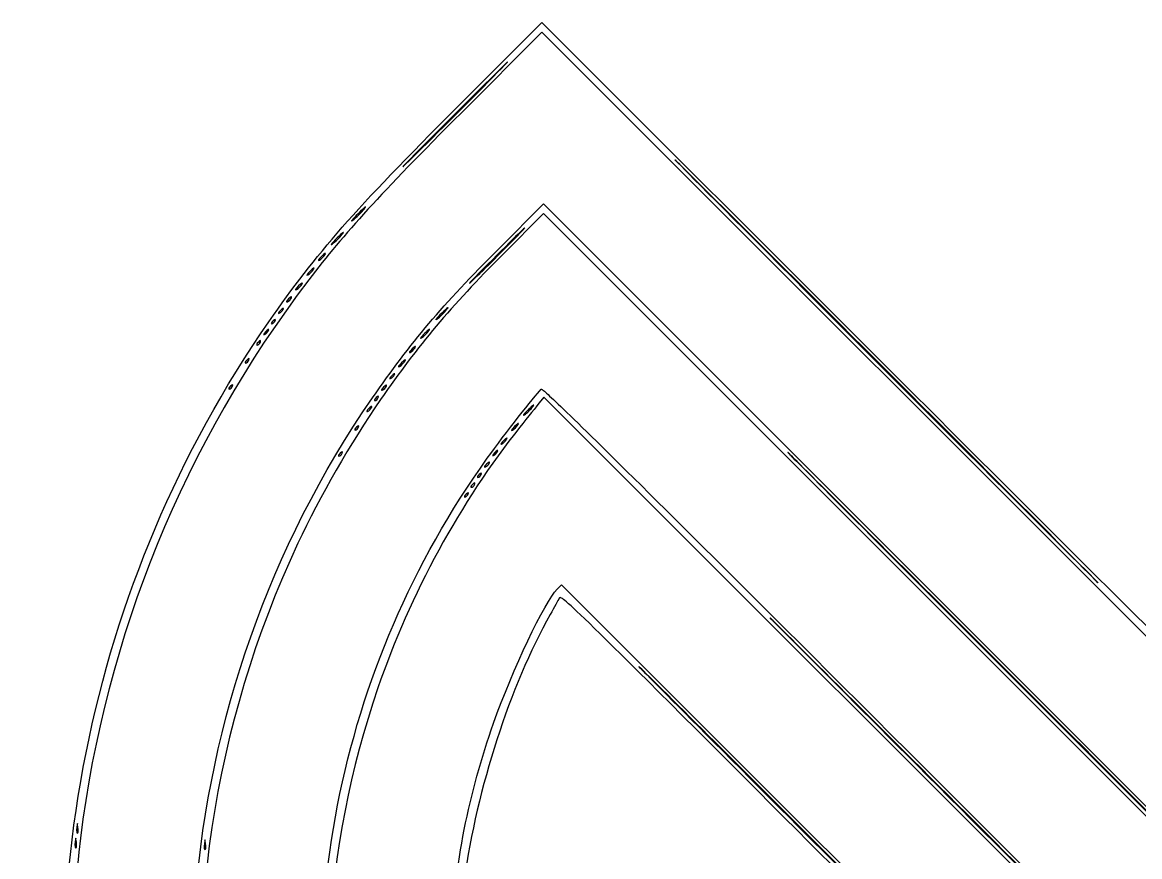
# Model space of a CAD drawing. Extents: x -1096.9 to -1063.6, y 947.9 to 977.9.
# Drawn here: x -1096.87 to -1089.2, y 972.14 to 977.87 of the extents above; entities that cross this region are included whole.
import ezdxf

# ---------------------------------------------------------------- set-up
doc = ezdxf.new("R2010")
doc.units = 0
doc.layers.add('Image', color=7, linetype='CONTINUOUS')

msp = doc.modelspace()

# ---------------------------------------------------------------- linework, layer by layer
at = {"layer": 'Image', "color": 7}
for points in [[(-1093.884364, 977.287651), (-1093.303577, 977.868911), (-1090.940186, 975.505513)], [(-1084.180876, 968.470951), (-1084.101607, 968.599372), (-1088.702685, 973.20046), (-1093.303762, 977.801549), (-1093.856477, 977.248355)], [(-1093.598376, 976.31659), (-1093.292544, 976.622653), (-1088.93573, 972.265854), (-1084.578942, 967.909056), (-1084.548647, 967.951749)], [(-1084.668635, 967.813496), (-1084.616777, 967.879523), (-1088.954647, 972.217406), (-1093.292544, 976.555292), (-1093.570304, 976.277297)], [(-1094.792255, 976.27531), (-1094.792123, 976.275305)], [(-1094.87081, 976.174263), (-1094.870704, 976.174258)], [(-1094.949444, 976.073187), (-1094.949312, 976.073206)], [(-1095.078958, 975.899512), (-1095.07872, 975.899491)], [(-1095.135076, 975.819957), (-1095.13534, 975.819957)], [(-1095.23612, 975.674), (-1095.236385, 975.674)], [(-1095.314728, 975.550489), (-1095.314993, 975.550492)], [(-1094.242107, 975.545494), (-1094.241975, 975.545515)], [(-1095.426991, 975.370856), (-1095.427255, 975.370856)], [(-1094.427739, 975.292272), (-1094.428003, 975.292272)], [(-1089.26675, 971.272042), (-1093.291142, 975.296413), (-1093.323077, 975.255386)], [(-1093.366177, 975.230664), (-1093.366072, 975.230672)], [(-1094.562465, 975.090167), (-1094.562729, 975.090167)], [(-1093.467407, 975.107646), (-1093.467275, 975.10764)], [(-1094.674754, 974.910521), (-1094.675018, 974.910521)], [(-1093.720402, 974.764566), (-1093.720666, 974.764568)], [(-1093.765328, 974.697195), (-1093.765592, 974.697198)], [(-1093.810201, 974.629848), (-1093.810466, 974.629848)], [(-1093.199199, 973.976496), (-1093.169036, 974.006656), (-1089.550251, 970.387876), (-1085.931492, 966.769096), (-1085.808857, 966.842954)]]:
    msp.add_lwpolyline(points, dxfattribs=at)
for points in [[(-1093.607742, 977.52571)], [(-1094.522433, 976.58895)], [(-1094.674039, 976.415066)], [(-1093.455395, 976.420603)], [(-1095.022575, 975.978072)], [(-1093.955484, 975.898596)], [(-1095.17979, 975.753552)], [(-1094.078965, 975.753039)], [(-1094.174797, 975.635093)], [(-1094.315238, 975.450403)], [(-1094.371382, 975.371806)], [(-1094.472453, 975.22583)], [(-1093.546068, 975.006347)], [(-1093.607901, 974.922713)], [(-1093.664045, 974.844089)], [(-1089.761494, 974.298568)], [(-1096.488261, 972.304306)], [(-1096.499479, 972.203256)], [(-1095.612516, 972.19203)]]:
    msp.add_lwpolyline(points, close=True, dxfattribs=at)
for points in [[(-1093.607742, 977.52571), (-1093.446955, 977.69), (-1093.578135, 977.561688), (-1093.89926, 977.240582)], [(-1094.191572, 976.94188), (-1094.031234, 977.098701), (-1093.768503, 977.361425), (-1093.607742, 977.52571)], [(-1095.177674, 975.813358), (-1094.847183, 976.289169), (-1094.596331, 976.575123), (-1093.884364, 977.287651)], [(-1092.113666, 976.650741), (-1092.762134, 977.295988), (-1092.234211, 976.76544), (-1090.940504, 975.471744)], [(-1093.856477, 977.248355), (-1094.416203, 976.688163), (-1094.657609, 976.423757), (-1094.904068, 976.100947)], [(-1093.89926, 977.240582), (-1094.220358, 976.919475), (-1094.351909, 976.785059), (-1094.191572, 976.94188)], [(-1094.52246, 976.588974), (-1094.501557, 976.614691), (-1094.519814, 976.60043), (-1094.563205, 976.557242)], [(-1089.761494, 974.298568), (-1090.40676, 974.947017), (-1091.465226, 976.005493), (-1092.113666, 976.650741)], [(-1094.563205, 976.557242), (-1094.606438, 976.514017), (-1094.623557, 976.49302), (-1094.601147, 976.510469)], [(-1094.601147, 976.510469), (-1094.578657, 976.527932), (-1094.543335, 976.563246), (-1094.522433, 976.58895)], [(-1093.455395, 976.420603), (-1093.372395, 976.507421), (-1093.443489, 976.439521), (-1093.613245, 976.269693)], [(-1094.709361, 976.389044), (-1094.746535, 976.352105), (-1094.760955, 976.3335), (-1094.741508, 976.347811)], [(-1094.741508, 976.347811), (-1094.722194, 976.362125), (-1094.691714, 976.392383), (-1094.674039, 976.415066)], [(-1094.674039, 976.415053), (-1094.656312, 976.437727), (-1094.671394, 976.426033), (-1094.709361, 976.389044)], [(-1093.764164, 976.111845), (-1093.677328, 976.194848), (-1093.538395, 976.333788), (-1093.455395, 976.420603)], [(-1094.792123, 976.275305), (-1094.784185, 976.288931), (-1094.795298, 976.282396), (-1094.816994, 976.260806)], [(-1094.467029, 975.290333), (-1094.204536, 975.670616), (-1093.986784, 975.927904), (-1093.598376, 976.31659)], [(-1094.816994, 976.260806), (-1094.83869, 976.239189), (-1094.845119, 976.22804), (-1094.831546, 976.236014)], [(-1094.831546, 976.236014), (-1094.818052, 976.244005), (-1094.800246, 976.261679), (-1094.792255, 976.27531)], [(-1093.570304, 976.277297), (-1093.930031, 975.917292), (-1094.153921, 975.651404), (-1094.410885, 975.279106)], [(-1093.613245, 976.269693), (-1093.783055, 976.099876), (-1093.850974, 976.028846), (-1093.764164, 976.111845)], [(-1094.895575, 976.159759), (-1094.917271, 976.138142), (-1094.923727, 976.126993), (-1094.910127, 976.134967)], [(-1094.910127, 976.134967), (-1094.896633, 976.142958), (-1094.8788, 976.160632), (-1094.87081, 976.174263)], [(-1094.870704, 976.174258), (-1094.862767, 976.187884), (-1094.873879, 976.181349), (-1094.895575, 976.159759)], [(-1094.904068, 976.100947), (-1095.757402, 974.983294), (-1096.301677, 973.651752), (-1096.471036, 972.267463)], [(-1094.974183, 976.05868), (-1094.995879, 976.037063), (-1095.002334, 976.025914), (-1094.988735, 976.033888)], [(-1094.988735, 976.033888), (-1094.974976, 976.041879), (-1094.957435, 976.059553), (-1094.949444, 976.073187)], [(-1094.949312, 976.073206), (-1094.941374, 976.086832), (-1094.952487, 976.080296), (-1094.974183, 976.05868)], [(-1095.022601, 975.978075), (-1095.018104, 975.988896), (-1095.026835, 975.985139), (-1095.042181, 975.969714)], [(-1095.07872, 975.899491), (-1095.074222, 975.910339), (-1095.082953, 975.906555), (-1095.098563, 975.89113)], [(-1095.042181, 975.969714), (-1095.057526, 975.954262), (-1095.061495, 975.945399), (-1095.050647, 975.950002)], [(-1095.050647, 975.950002), (-1095.039799, 975.954606), (-1095.027099, 975.967227), (-1095.022575, 975.978072)], [(-1093.955484, 975.898586), (-1093.937757, 975.921261), (-1093.952838, 975.909566), (-1093.990806, 975.872577)], [(-1095.13534, 975.819957), (-1095.130049, 975.832498), (-1095.13534, 975.832498), (-1095.148834, 975.819957)], [(-1095.098563, 975.89113), (-1095.113909, 975.875705), (-1095.117878, 975.866815), (-1095.10703, 975.871445)], [(-1095.10703, 975.871445), (-1095.096182, 975.876049), (-1095.083482, 975.888669), (-1095.078958, 975.899512)], [(-1093.990806, 975.872577), (-1094.02798, 975.835639), (-1094.0424, 975.817033), (-1094.022953, 975.831345)], [(-1094.022953, 975.831345), (-1094.003638, 975.845659), (-1093.973158, 975.875916), (-1093.955484, 975.898596)], [(-1096.413807, 969.627704), (-1096.870187, 971.772478), (-1096.420157, 974.024693), (-1095.177674, 975.813358)], [(-1095.207836, 975.725482), (-1095.196988, 975.730086), (-1095.184288, 975.742707), (-1095.17979, 975.753552)], [(-1095.17979, 975.753528), (-1095.175293, 975.764349), (-1095.184024, 975.760592), (-1095.19937, 975.745167)], [(-1095.148834, 975.819957), (-1095.16127, 975.808606), (-1095.165238, 975.799319), (-1095.157565, 975.799319)], [(-1095.157565, 975.799319), (-1095.150157, 975.799319), (-1095.140103, 975.808606), (-1095.135076, 975.819957)], [(-1094.1295, 975.702514), (-1094.112832, 975.713732), (-1094.090183, 975.736468), (-1094.078965, 975.753039)], [(-1094.078991, 975.753041), (-1094.067879, 975.769604), (-1094.081637, 975.760423), (-1094.109127, 975.732642)], [(-1095.249879, 975.674), (-1095.262049, 975.662649), (-1095.266283, 975.653362), (-1095.25861, 975.653362)], [(-1095.25861, 975.653362), (-1095.251201, 975.653362), (-1095.241147, 975.662649), (-1095.23612, 975.674)], [(-1095.236385, 975.674), (-1095.231093, 975.686541), (-1095.236385, 975.686541), (-1095.249879, 975.674)], [(-1095.19937, 975.745167), (-1095.214715, 975.729716), (-1095.218684, 975.720852), (-1095.207836, 975.725482)], [(-1094.109127, 975.732642), (-1094.136909, 975.704853), (-1094.14609, 975.691295), (-1094.1295, 975.702514)], [(-1094.194085, 975.626853), (-1094.212871, 975.608544), (-1094.219485, 975.597289), (-1094.208902, 975.601824)], [(-1094.208902, 975.601824), (-1094.198319, 975.606348), (-1094.182973, 975.621324), (-1094.174797, 975.635093)], [(-1094.174771, 975.635082), (-1094.166569, 975.64884), (-1094.174771, 975.645136), (-1094.194085, 975.626853)], [(-1091.10227, 974.404322), (-1092.30078, 975.599686), (-1091.326108, 974.622432), (-1088.936338, 972.232649)], [(-1095.328486, 975.550489), (-1095.340922, 975.539139), (-1095.34489, 975.529852), (-1095.337218, 975.529852)], [(-1095.337218, 975.529852), (-1095.329809, 975.529852), (-1095.319755, 975.539139), (-1095.314728, 975.550489)], [(-1095.314993, 975.550492), (-1095.309701, 975.563033), (-1095.314993, 975.563033), (-1095.328486, 975.550489)], [(-1094.266846, 975.53099), (-1094.288541, 975.509373), (-1094.294971, 975.498226), (-1094.281398, 975.506198)], [(-1094.281398, 975.506198), (-1094.267904, 975.514189), (-1094.250097, 975.531863), (-1094.242107, 975.545494)], [(-1094.241975, 975.545515), (-1094.234037, 975.559141), (-1094.24515, 975.552606), (-1094.266846, 975.53099)], [(-1094.34331, 975.422333), (-1094.332462, 975.426937), (-1094.319762, 975.439558), (-1094.315238, 975.450403)], [(-1094.315264, 975.450379), (-1094.310766, 975.4612), (-1094.319498, 975.457443), (-1094.334844, 975.442018)], [(-1090.940504, 975.471744), (-1089.646797, 974.178051), (-1089.116255, 973.650122), (-1089.761494, 974.298568)], [(-1090.940186, 975.505513), (-1089.153111, 973.718432), (-1088.573594, 973.145292), (-1088.563752, 973.155153)], [(-1095.440749, 975.370856), (-1095.453184, 975.359505), (-1095.457153, 975.350218), (-1095.44948, 975.350218)], [(-1095.44948, 975.350218), (-1095.442072, 975.350218), (-1095.432018, 975.359505), (-1095.426991, 975.370856)], [(-1095.427255, 975.370856), (-1095.421964, 975.383397), (-1095.427255, 975.383397), (-1095.440749, 975.370856)], [(-1094.399455, 975.343739), (-1094.388607, 975.348342), (-1094.375907, 975.360963), (-1094.371382, 975.371806)], [(-1094.371409, 975.371785), (-1094.366911, 975.382606), (-1094.375642, 975.378849), (-1094.390988, 975.363424)], [(-1094.334844, 975.442018), (-1094.350189, 975.426567), (-1094.354158, 975.417703), (-1094.34331, 975.422333)], [(-1095.03501, 968.274919), (-1096.100673, 970.550301), (-1095.883, 973.238806), (-1094.467029, 975.290333)], [(-1094.441497, 975.292272), (-1094.453932, 975.280921), (-1094.457901, 975.271634), (-1094.450228, 975.271634)], [(-1094.450228, 975.271634), (-1094.44282, 975.271634), (-1094.432766, 975.280921), (-1094.427739, 975.292272)], [(-1094.428003, 975.292272), (-1094.422712, 975.304813), (-1094.428003, 975.304813), (-1094.441497, 975.292272)], [(-1094.390988, 975.363424), (-1094.406334, 975.347999), (-1094.410303, 975.339109), (-1094.399455, 975.343739)], [(-1093.678783, 974.87567), (-1093.554243, 975.049353), (-1093.360013, 975.297712), (-1093.308207, 975.34952)], [(-1093.308207, 975.34952), (-1093.294978, 975.362881), (-1092.699639, 974.772276), (-1089.252198, 971.324816)], [(-1094.410885, 975.279106), (-1094.618768, 974.977936), (-1094.82763, 974.614928), (-1094.978734, 974.292261)], [(-1094.492032, 975.217472), (-1094.507378, 975.20202), (-1094.511347, 975.193156), (-1094.500499, 975.19776)], [(-1094.500499, 975.19776), (-1094.489651, 975.202364), (-1094.476951, 975.215011), (-1094.472453, 975.22583)], [(-1094.472453, 975.225832), (-1094.467955, 975.23668), (-1094.476687, 975.232897), (-1094.492032, 975.217472)], [(-1093.323077, 975.255386), (-1093.340539, 975.232817), (-1093.399938, 975.158205), (-1093.454813, 975.089572)], [(-1093.422481, 975.174683), (-1093.406077, 975.185822), (-1093.380677, 975.211021), (-1093.366177, 975.230664)], [(-1093.366072, 975.230672), (-1093.35152, 975.25033), (-1093.366072, 975.241202), (-1093.396022, 975.210405)], [(-1093.396022, 975.210405), (-1093.427005, 975.179641), (-1093.438832, 975.163536), (-1093.422481, 975.174683)], [(-1094.576223, 975.090167), (-1094.588658, 975.078817), (-1094.592627, 975.06953), (-1094.584954, 975.06953)], [(-1094.584954, 975.06953), (-1094.577546, 975.06953), (-1094.567492, 975.078817), (-1094.562465, 975.090167)], [(-1094.562729, 975.090167), (-1094.557437, 975.102709), (-1094.562729, 975.102709), (-1094.576223, 975.090167)], [(-1093.454813, 975.089572), (-1093.859943, 974.582826), (-1094.210384, 973.939018), (-1094.429353, 973.29925)], [(-1093.492146, 975.093141), (-1093.513841, 975.071525), (-1093.520271, 975.060375), (-1093.506698, 975.06835)], [(-1093.506698, 975.06835), (-1093.493204, 975.07634), (-1093.475397, 975.094014), (-1093.467407, 975.107646)], [(-1093.467275, 975.10764), (-1093.459337, 975.121266), (-1093.47045, 975.114731), (-1093.492146, 975.093141)], [(-1093.565356, 974.998108), (-1093.584141, 974.979799), (-1093.590756, 974.968544), (-1093.580172, 974.973079)], [(-1093.580172, 974.973079), (-1093.569589, 974.977603), (-1093.554243, 974.992578), (-1093.546068, 975.006347)], [(-1093.546041, 975.006337), (-1093.538104, 975.020122), (-1093.546041, 975.016417), (-1093.565356, 974.998108)], [(-1094.688512, 974.910521), (-1094.700683, 974.89917), (-1094.704916, 974.889883), (-1094.697243, 974.889883)], [(-1094.697243, 974.889883), (-1094.689835, 974.889883), (-1094.679781, 974.89917), (-1094.674754, 974.910521)], [(-1094.675018, 974.910521), (-1094.669727, 974.923062), (-1094.675018, 974.923062), (-1094.688512, 974.910521)], [(-1093.627506, 974.914328), (-1093.642852, 974.898876), (-1093.646821, 974.890013), (-1093.635973, 974.894643)], [(-1093.635973, 974.894643), (-1093.625125, 974.899247), (-1093.612425, 974.911867), (-1093.607901, 974.922713)], [(-1093.607927, 974.922689), (-1093.603429, 974.93351), (-1093.612161, 974.929753), (-1093.627506, 974.914328)], [(-1094.659831, 969.861506), (-1095.062289, 971.631201), (-1094.708435, 973.439831), (-1093.678783, 974.87567)], [(-1093.683651, 974.835731), (-1093.698997, 974.820279), (-1093.702966, 974.811416), (-1093.692118, 974.816019)], [(-1093.692118, 974.816019), (-1093.68127, 974.820623), (-1093.66857, 974.833244), (-1093.664045, 974.844089)], [(-1093.664072, 974.844092), (-1093.659574, 974.854913), (-1093.668305, 974.851156), (-1093.683651, 974.835731)], [(-1093.73416, 974.764566), (-1093.746595, 974.753215), (-1093.750564, 974.743928), (-1093.742891, 974.743928)], [(-1093.742891, 974.743928), (-1093.735483, 974.743928), (-1093.725429, 974.753215), (-1093.720402, 974.764566)], [(-1093.720666, 974.764568), (-1093.715375, 974.77711), (-1093.720666, 974.77711), (-1093.73416, 974.764566)], [(-1093.779086, 974.697195), (-1093.791522, 974.685844), (-1093.79549, 974.676557), (-1093.787817, 974.676557)], [(-1093.787817, 974.676557), (-1093.780409, 974.676557), (-1093.770355, 974.685844), (-1093.765328, 974.697195)], [(-1093.765592, 974.697198), (-1093.760301, 974.709739), (-1093.765592, 974.709739), (-1093.779086, 974.697195)], [(-1093.82396, 974.629848), (-1093.836395, 974.618497), (-1093.840364, 974.60921), (-1093.832691, 974.60921)], [(-1093.832691, 974.60921), (-1093.825282, 974.60921), (-1093.815228, 974.618497), (-1093.810201, 974.629848)], [(-1093.810466, 974.629848), (-1093.805174, 974.642389), (-1093.810466, 974.642389), (-1093.82396, 974.629848)], [(-1091.26692, 973.311458), (-1092.37489, 974.416274), (-1091.467607, 973.506403), (-1089.250716, 971.289523)], [(-1086.757203, 970.059261), (-1087.94849, 971.25368), (-1089.903761, 973.208959), (-1091.10227, 974.404322)], [(-1094.978734, 974.292261), (-1096.157981, 971.774054), (-1095.7569, 968.804646), (-1093.954505, 966.709191)], [(-1093.635709, 973.057445), (-1093.50646, 973.422157), (-1093.282966, 973.892729), (-1093.199199, 973.976496)], [(-1093.184568, 973.91542), (-1093.19224, 973.90145), (-1093.22026, 973.851184), (-1093.246877, 973.803697)], [(-1091.822598, 972.592741), (-1093.101171, 973.871311), (-1093.171365, 973.939497), (-1093.184568, 973.91542)], [(-1093.246877, 973.803697), (-1093.52371, 973.309744), (-1093.750273, 972.609326), (-1093.837295, 971.978236)], [(-1092.478553, 973.288106), (-1092.852251, 973.658518), (-1092.549197, 973.352768), (-1091.805083, 972.608661)], [(-1094.429353, 973.29925), (-1094.811226, 972.183375), (-1094.869381, 971.040958), (-1094.603687, 969.872753)], [(-1087.236231, 969.280767), (-1088.345127, 970.392829), (-1090.158951, 972.20664), (-1091.26692, 973.311458)], [(-1091.125633, 971.935186), (-1091.49605, 972.308878), (-1092.104856, 972.917692), (-1092.478553, 973.288106)], [(-1093.929793, 971.567378), (-1093.902991, 972.087747), (-1093.807, 972.574086), (-1093.635709, 973.057445)], [(-1091.805083, 972.608661), (-1091.060969, 971.864555), (-1090.755216, 971.561491), (-1091.125633, 971.935186)], [(-1090.487564, 971.231637), (-1090.477774, 971.241454), (-1090.806466, 971.576622), (-1091.822598, 972.592741)], [(-1096.488261, 972.343602), (-1096.491965, 972.375373), (-1096.492759, 972.375373), (-1096.496728, 972.343602)], [(-1096.496728, 972.343602), (-1096.500696, 972.310233), (-1096.496728, 972.295064), (-1096.488261, 972.304306)], [(-1096.488261, 972.304306), (-1096.485615, 972.306687), (-1096.485615, 972.324308), (-1096.488261, 972.343602)], [(-1096.471036, 972.267463), (-1096.724587, 970.195024), (-1096.163114, 968.12323), (-1094.901131, 966.474485)], [(-1096.507946, 972.242552), (-1096.511915, 972.209183), (-1096.507946, 972.194014), (-1096.499479, 972.203256)], [(-1096.499479, 972.242552), (-1096.503448, 972.274326), (-1096.504242, 972.274326), (-1096.507946, 972.242552)], [(-1096.499479, 972.203256), (-1096.496833, 972.205638), (-1096.496833, 972.223259), (-1096.499479, 972.242552)], [(-1095.620983, 972.231326), (-1095.624952, 972.197957), (-1095.620983, 972.182788), (-1095.612516, 972.19203)], [(-1095.612516, 972.231326), (-1095.616485, 972.2631), (-1095.617014, 972.2631), (-1095.620983, 972.231326)], [(-1095.612516, 972.19203), (-1095.609871, 972.194411), (-1095.609871, 972.212032), (-1095.612516, 972.231326)]]:
    msp.add_open_spline(points, degree=3, dxfattribs=at)

doc.saveas('drawing.dxf')
